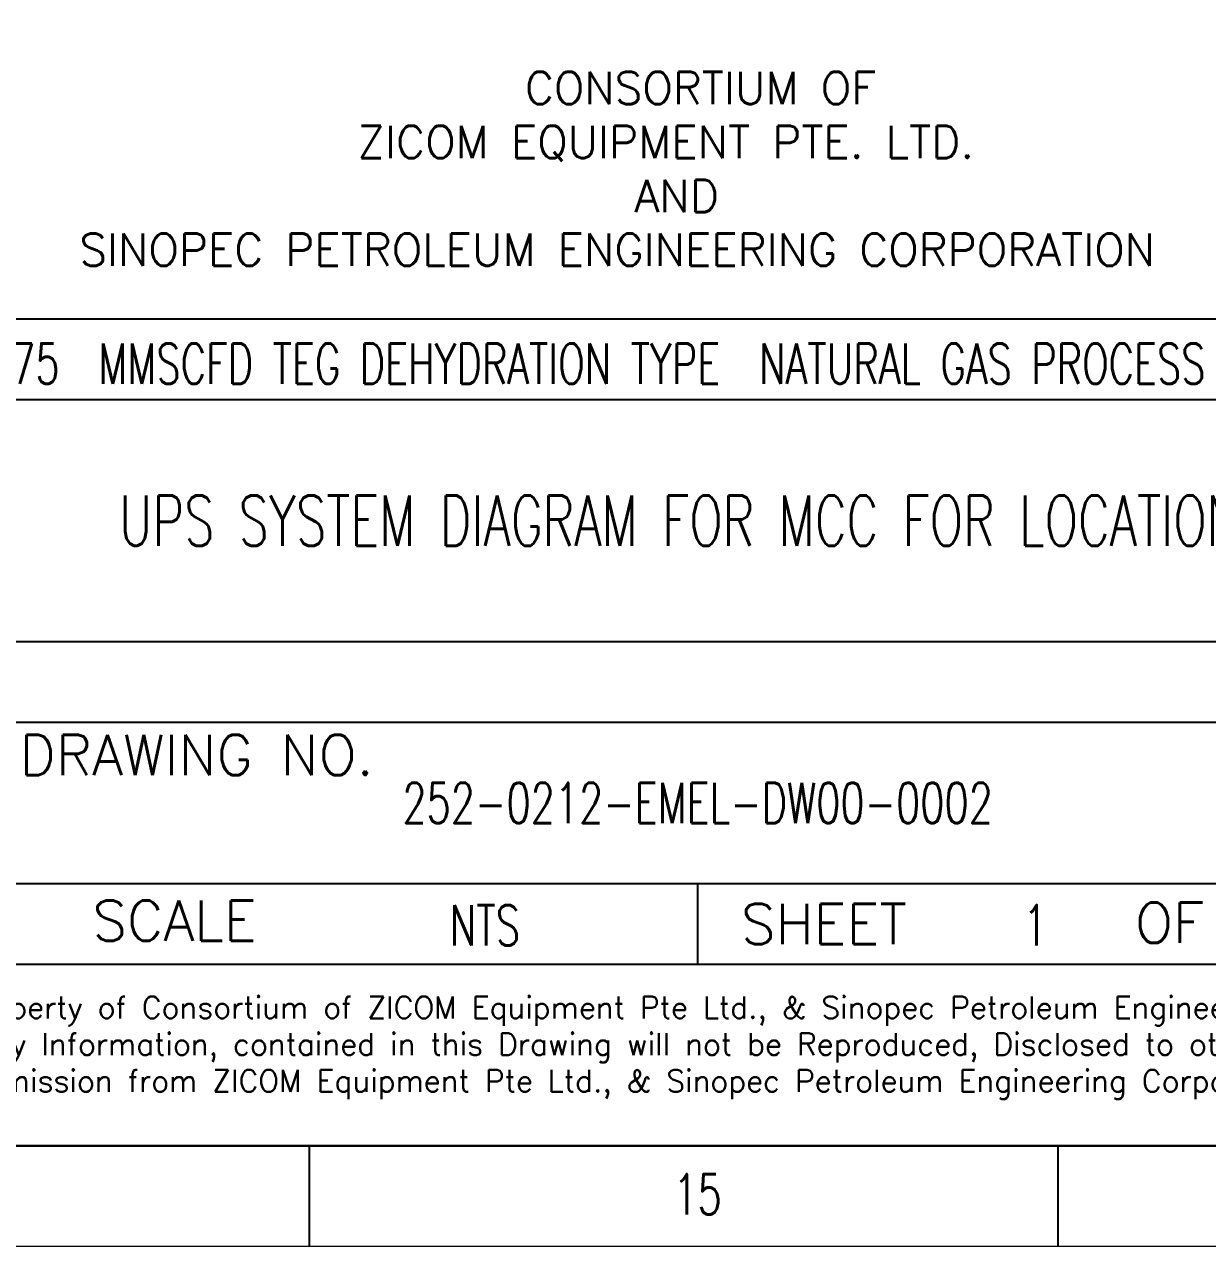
# Model space of a CAD drawing. Header units: millimetres. Extents: x 9457918 to 13593166, y 4220846 to 4815071.
# Drawn here: x 10173278 to 10256283, y 4220846 to 4306588 of the extents above; entities that cross this region are included whole.
import ezdxf
from ezdxf.enums import TextEntityAlignment as Align

# ---------------------------------------------------------------- set-up
doc = ezdxf.new("R2010")
doc.units = ezdxf.units.MM
doc.layers.add('TEG BORDER', color=7, linetype='Continuous')
doc.styles.add('HZTXT', font='simplexs.shx', dxfattribs={"width": 0.7, "bigfont": 'hztxt.shx'})
doc.styles.add('TEG BORDER', font='txt_qlt.shx', dxfattribs={"width": 0.7, "bigfont": 'hztxt.shx'})

# ---------------------------------------------------------------- blocks, each defined once
blk = doc.blocks.new('TEG BORDER A2')
for p, q in [((489, 5), (589, 5)), ((519.75, 0), (519.75, 5)), ((556.875, 0), (556.875, 5))]:
    blk.add_line(p, q)
at = {"color": 5, "lineweight": 15}
blk.add_lwpolyline([(0, 420), (594, 420), (594, 0), (0, 0)], close=True, dxfattribs=at)
blk.add_lwpolyline([(5, 415), (589, 415), (589, 5), (5, 5)], close=True)
at = {"layer": 'TEG BORDER'}
for p, q in [((489, 46), (589, 46)), ((489, 42), (589, 42)), ((489, 30), (589, 30)), ((489, 26), (589, 26)), ((504, 18), (574, 18)), ((539, 18), (539, 14)), ((489, 14), (589, 14)), ((489, 14), (589, 14))]:
    blk.add_line(p, q, dxfattribs=at)
at = {"insert": (537.797, 1.593), "char_height": 2, "width": 2, "attachment_point": 7, "style": 'TEG BORDER'}
blk.add_mtext('\\pi2.2204e-016;15', dxfattribs=at)
at = {"layer": 'TEG BORDER', "color": 7, "style": 'TEG BORDER'}
for s, height, p in [('CONSORTIUM OF', 1.6, (530.433, 56.656)), ('ZICOM EQUIPMENT PTE. LTD.', 1.6, (522.131, 53.978)), ('AND', 1.6, (535.871, 51.3)), ('SINOPEC PETROLEUM ENGINEERING CORPORATION', 1.6, (508.34, 48.631)), ('This Drawing is Property of Consortium of ZICOM Equipment Pte Ltd., & Sinopec Petroleum Engineering', 1.0875, (490.561, 11.315)), ('Corporation and any Information, contained in this Drawing will not be Reproduced, Disclosed to others without', 1.0875, (490.612, 9.492)), ('Explicit Written Permission from ZICOM Equipment Pte Ltd., & Sinopec Petroleum Engineering Corporation.', 1.0875, (490.561, 7.67))]:
    blk.add_text(s, height=height, dxfattribs=at).set_placement(p)
at = {"layer": 'TEG BORDER', "style": 'TEG BORDER'}
for s, p in [(' DRAWING NO.', (504, 23.382)), ('SCALE', (508.99, 15.164)), ('SHEET', (541.151, 15)), ('OF', (560.691, 15.055))]:
    blk.add_text(s, height=2, dxfattribs=at).set_placement(p)
at = {"layer": 'TEG BORDER', "lineweight": 25, "insert": (500.313, 44.281), "char_height": 2, "width": 100, "attachment_point": 4, "style": 'TEG BORDER'}
blk.add_mtext('\\pt8.5888;2 {\\H1.5x;x\\H0.66667x; 75  MMSCFD TEG DEHYDRATION TYPE  NATURAL GAS PROCESS PLANT}', dxfattribs=at)

msp = doc.modelspace()

# ---------------------------------------------------------------- block references
at = {"xscale": 1414.822142748791, "yscale": 1414.822142748791, "zscale": 1414.822142748791}
msp.add_blockref('TEG BORDER A2', (9457918, 4220846), dxfattribs=at)

# ---------------------------------------------------------------- texts
at = {"style": 'HZTXT', "width": 0.7}
for s, height, p in [('UPS SYSTEM DIAGRAM FOR MCC FOR LOCATION I', 3537.06, (10220507, 4271779)), ('252-0212-EMEL-DW00-0002', 2829.64, (10220507, 4251972)), ('NTS', 2829.6, (10205582, 4243387)), ('1', 2830, (10244202, 4243387))]:
    msp.add_text(s, height=height, dxfattribs=at).set_placement(p, align=Align.MIDDLE_CENTER)

doc.saveas('drawing.dxf')
